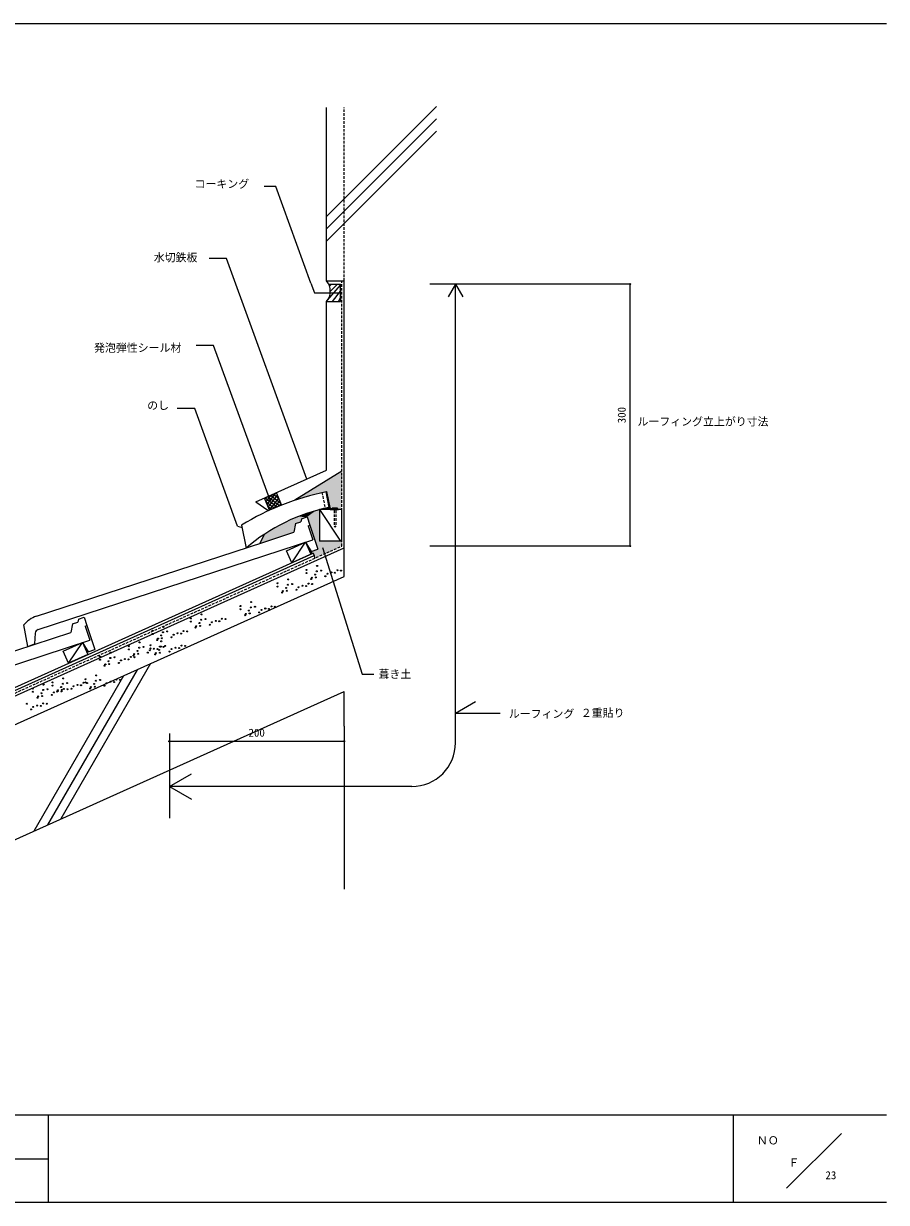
# Model space of a CAD drawing. Units: millimetres, scale not verified, with parts at other scales. Extents: x -198 to 202, y -140 to 130.
# Drawn here: x 4.9 to 202.4, y -140 to 130 of the extents above; entities that cross this region are included whole.
import ezdxf
from ezdxf.enums import TextEntityAlignment as Align

# ---------------------------------------------------------------- set-up
doc = ezdxf.new("R2010")
doc.units = ezdxf.units.MM
doc.header["$LTSCALE"] = 0.5
doc.header["$PDMODE"] = 32
doc.header["$PDSIZE"] = 0.25
doc.linetypes.add('DASHED1', pattern=[1.8, 1.2, -0.6])
for name, color, linetype, lineweight in [('0-0', 5, 'Continuous', 18), ('1-0', 7, 'Continuous', 18), ('1-1', 7, 'Continuous', 18), ('1-2', 3, 'Continuous', 18), ('1-3', 7, 'Continuous', 18), ('1-4', 7, 'Continuous', 18), ('1-5', 8, 'Continuous', 18), ('1-C', 7, 'Continuous', 18)]:
    doc.layers.add(name, color=color, linetype=linetype, lineweight=lineweight)
doc.layers.add('1-D_ADD_LINE', color=8, linetype='Continuous')
doc.styles.add('ＭＳ ゴシック', font='')
doc.styles.get('ＭＳ ゴシック').set_extended_font_data('MS Gothic')

msp = doc.modelspace()

# ---------------------------------------------------------------- linework, layer by layer
at = {"layer": '0-0'}
for p, q in [((-197.5676, 130.0135), (202.4324, 130.0135)), ((202.4324, -119.9865), (-197.5676, -119.9865)), ((10.5405, -119.9865), (10.5405, -139.9865)), ((167.4325, -139.9865), (167.4325, -119.9865)), ((192.1622, -124.1757), (179.5946, -136.7432)), ((-67.2973, -129.9865), (10.5405, -129.9865)), ((202.4324, -139.9865), (-197.5676, -139.9865))]:
    msp.add_line(p, q, dxfattribs=at)
at = {"layer": '1-0'}
for p, q in [((74.2667, 85.8546), (99.4368, 111.0246)), ((74.2667, 71.065), (74.2667, 110.7654)), ((74.2667, 83.0261), (99.4368, 108.1962)), ((62.6103, 92.6974), (59.9896, 92.6974)), ((74.2667, 71.065), (78.2667, 71.065)), ((74.917, 69.9017), (75.3555, 70.3402)), ((75.116, 68.6865), (76.7697, 70.3402)), ((78.2667, 3.3432), (78.2667, 71.065)), ((74.5021, 66.6584), (77.4389, 70.1104)), ((75.5981, 66.3402), (77.4389, 68.6962)), ((77.0124, 66.3402), (77.4389, 67.282)), ((-107.027, -73.4595), (78.2667, 9.9227)), ((-107.027, -72.1436), (71.4238, 8.1593)), ((-104.5648, -78.931), (78.2667, 3.3432)), ((30.8684, -17.986), (10.3403, -53.5417)), ((33.9884, -16.582), (13.4603, -52.1377)), ((27.7484, -19.39), (7.2203, -54.9457)), ((78.2667, -30.9161), (78.2667, -22.9748)), ((78.2667, -30.9161), (78.2667, -68.2297))]:
    msp.add_line(p, q, dxfattribs=at)
at = {"layer": '1-0', "linetype": 'DASHED1'}
msp.add_line((78.2667, 71.065), (78.2667, 110.7654), dxfattribs=at)
at = {"layer": '1-0', "color": 2}
for p, q in [((74.7351, 70.3402), (77.4389, 70.3402)), ((74.2667, 27.6942), (74.2667, 66.3402))]:
    msp.add_line(p, q, dxfattribs=at)
at = {"layer": '1-0', "color": 3, "linetype": 'DASHED1'}
for p, q in [((77.7324, 10.3402), (77.7324, 71.065)), ((-107.027, -72.8015), (77.7324, 10.3402))]:
    msp.add_line(p, q, dxfattribs=at)
at = {"layer": '1-0'}
for points in [[(74.2667, 80.1977), (87.402, 93.333), (99.4368, 105.3677)], [(70.6673, 70.561), (71.4684, 68.3601), (76.9769, 68.3601)], [(-107.027, -71.4856), (71.1775, 8.7065), (71.4238, 8.1593)], [(-94.7161, -100.8171), (-35.909, -74.3539), (78.2667, -22.9748)]]:
    msp.add_lwpolyline(points, dxfattribs=at)
at = {"layer": '1-0', "color": 2}
msp.add_lwpolyline([(74.2667, 66.3402), (77.4389, 66.3402), (77.4389, 70.3402)], dxfattribs=at)
at = {"layer": '1-0'}
for centre in [(72.1098, 5.7832), (65.4918, 2.7105), (69.6652, 4.8868), (69.6652, 4.1535), (70.7245, 2.7682), (70.8875, 3.0942), (71.6209, 3.8275), (71.7838, 3.1757), (72.0283, 4.5609), (73.0061, 4.7239), (73.9839, 3.4201), (74.4728, 3.9905), (75.3692, 4.3164), (76.184, 4.235), (76.7544, 4.8054), (77.5692, 4.7239), (63.0472, 1.8142), (63.0472, 1.0808), (64.2695, 0.0215), (65.0029, 0.7549), (65.1659, 0.103), (65.4103, 1.4883), (66.3881, 1.6512), (67.3659, 0.3475), (67.8548, 0.9179), (68.7512, 1.2438), (69.566, 1.1623), (70.1364, 1.7327), (70.9513, 1.6512), (56.983, -2.4893), (64.1065, -0.3044), (45.6379, -5.3256), (54.5384, -3.3856), (54.5384, -4.119), (55.5977, -5.5042), (55.7607, -5.1783), (56.4941, -4.4449), (56.657, -5.0968), (56.9015, -3.7116), (57.8793, -3.5486), (58.8571, -4.8524), (59.346, -4.282), (60.2424, -3.956), (61.0572, -4.0375), (61.6276, -3.4671), (62.4425, -3.5486), (36.8927, -8.1618), (43.1933, -6.2219), (43.1933, -6.9553), (44.4156, -8.0146), (45.149, -7.2812), (45.3119, -7.9331), (45.5564, -6.5478), (46.5342, -6.3849), (47.512, -7.6886), (48.001, -7.1182), (48.8973, -6.7923), (49.7121, -6.8738), (50.2825, -6.3034), (51.0974, -6.3849), (34.4482, -9.0582), (34.4482, -9.7915), (35.6704, -10.8508), (36.4038, -10.1175), (36.5668, -10.7694), (36.8112, -9.3841), (37.7891, -9.2211), (38.7669, -10.5249), (39.2558, -9.9545), (40.1521, -9.6286), (40.967, -9.7101), (41.5374, -9.1397), (42.3522, -9.2211), (44.2526, -8.3405), (29.012, -12.6035), (29.012, -13.3369), (31.375, -12.9295), (31.4565, -11.7072), (32.3529, -12.7665), (33.8196, -13.4999), (33.9754, -12.3672), (33.9754, -13.1005), (34.7159, -13.1739), (35.5075, -11.1768), (35.5308, -13.2554), (35.9311, -13.4265), (36.1011, -12.685), (36.3385, -12.6931), (36.42, -11.4708), (36.916, -12.7665), (37.3163, -12.5301), (38.783, -13.2635), (39.6794, -12.9375), (40.4942, -13.019), (41.0646, -12.4486), (41.8795, -12.5301), (22.394, -14.9671), (22.394, -15.7004), (24.3496, -16.0264), (24.757, -15.293), (24.8385, -14.0707), (25.7349, -15.1301), (27.2016, -15.8634), (28.0979, -15.5375), (28.9128, -15.619), (29.4832, -15.0486), (30.0713, -14.7221), (30.2342, -14.3962), (30.298, -15.1301), (30.9676, -13.6628), (31.1306, -14.3147), (33.3307, -14.0702), (35.0347, -14.4858), (35.1977, -14.1598), (36.094, -14.0783), (38.2941, -13.8339), (23.4533, -17.0857), (23.6163, -16.7597), (24.5126, -16.6783), (26.7127, -16.4338), (9.4754, -21.3978), (11.5216, -20.876), (11.5216, -21.6093), (13.8847, -21.2019), (13.9661, -19.9797), (14.8625, -21.0389), (17.2255, -21.4464), (18.0404, -21.5279), (18.6108, -20.9575), (19.085, -20.1669), (19.085, -20.9003), (19.4256, -21.0389), (21.0406, -21.2262), (21.4481, -20.4928), (21.5295, -19.2706), (22.4259, -20.3299), (23.4037, -21.6336), (23.8926, -21.0632), (24.7889, -20.7373), (25.6038, -20.8188), (26.1742, -20.2484), (26.989, -20.3299), (7.0309, -22.2941), (7.0309, -23.0275), (8.0901, -24.4127), (8.2531, -24.0868), (8.9865, -23.3534), (9.1494, -24.0053), (9.3939, -22.6201), (10.3717, -22.4571), (11.3495, -23.7608), (11.8385, -23.1905), (12.5809, -22.9946), (12.7348, -22.8645), (12.7439, -22.6686), (13.4773, -21.9353), (13.5496, -22.946), (13.6402, -22.5872), (14.12, -22.3756), (14.9349, -22.4571), (15.8403, -22.3427), (16.3292, -21.7723), (20.1443, -22.2855), (20.3073, -21.9596), (21.2036, -21.8781), (5.6446, -25.7661), (6.6224, -27.0698), (7.1113, -26.4994), (8.0077, -26.1735), (8.8225, -26.255), (9.3929, -25.6846), (10.2078, -25.7661)]:
    msp.add_circle(centre, 0.1152, dxfattribs=at)
msp.add_arc((71.4059, 68.7026), 3.7102, 320.45123, 39.54877, dxfattribs=at)
at = {"layer": '1-1', "color": 2}
for q in [(74.2667, 27.6942), (60.7987, 18.5753)]:
    msp.add_line((58.1001, 20.4971), q, dxfattribs=at)
at = {"layer": '1-1', "linetype": 'DASHED1'}
for p, q in [((73.1862, 22.6189), (73.953, 18.9437)), ((75.9691, 18.5089), (75.9691, 15.0102)), ((75.9691, 15.0102), (76.1691, 14.6345))]:
    msp.add_line(p, q, dxfattribs=at)
at = {"layer": '1-1'}
for p, q in [((73.953, 18.9437), (74.9863, 19.1641)), ((72.642, 18.6854), (72.642, 11.4854)), ((75.9691, 18.7287), (75.9691, 18.5089)), ((76.3691, 18.7287), (76.3691, 18.5089)), ((77.6737, 18.6854), (77.6737, 11.4854)), ((53.9048, 14.894), (54.9461, 14.6032)), ((66.2846, 6.5046), (69.4307, 11.2102)), ((77.6737, 11.4854), (72.642, 11.4854)), ((71.1775, 8.7065), (66.2846, 6.5046)), ((15.217, -16.4758), (18.3631, -11.7703)), ((82.4045, -18.9653), (85.0461, -18.9653))]:
    msp.add_line(p, q, dxfattribs=at)
for points in [[(73.1862, 22.6189), (74.2102, 22.8374), (74.9863, 19.1641)], [(73.953, 18.9437), (75.0942, 18.7004), (76.9999, 18.7004)], [(77.6737, 18.6854), (72.642, 18.6854), (77.4879, 11.4854)], [(66.2846, 6.5046), (65.0535, 9.2404), (69.4307, 11.2102), (70.6618, 8.4744)]]:
    msp.add_lwpolyline(points, dxfattribs=at)
for points in [[(75.5691, 18.7287), (76.7691, 18.7287), (76.7691, 19.0287), (75.5691, 19.0287)], [(15.217, -16.4758), (13.9859, -13.74), (18.3631, -11.7703), (19.5942, -14.506)]]:
    msp.add_lwpolyline(points, close=True, dxfattribs=at)
at = {"layer": '1-1', "linetype": 'DASHED1'}
msp.add_lwpolyline([(76.3691, 18.5089), (76.3691, 15.0102), (76.1691, 14.6345)], dxfattribs=at)
at = {"layer": '1-2'}
for p, q in [((68.5159, 16.5919), (68.3945, 15.9211)), ((68.5159, 16.5919), (69.8468, 17.0262)), ((69.8468, 17.0262), (70.4673, 15.1249)), ((67.181, 15.5251), (66.7888, 13.5037)), ((67.181, 15.5251), (68.3945, 15.9211)), ((70.0871, 15.0008), (70.4673, 15.1249)), ((70.0871, 15.0008), (71.1419, 11.7686)), ((8.2556, -8.7542), (71.1419, 11.7686)), ((5.9069, -12.6763), (4.9335, -7.7345)), ((16.1134, -7.4553), (15.7212, -9.4768)), ((16.1134, -7.4553), (17.3269, -7.0593)), ((17.4483, -6.3885), (17.3269, -7.0593)), ((17.4483, -6.3885), (18.7792, -5.9542)), ((18.7792, -5.9542), (19.3997, -7.8555)), ((19.0195, -7.9796), (19.3997, -7.8555)), ((19.0195, -7.9796), (20.0743, -11.2118)), ((-43.2195, -28.7119), (15.7212, -9.4768)), ((7.5689, -9.6265), (7.3799, -12.0329)), ((-42.812, -31.7346), (20.0743, -11.2118)), ((5.9069, -12.6763), (7.3799, -12.0329))]:
    msp.add_line(p, q, dxfattribs=at)
at = {"layer": '1-2', "color": 7}
for p, q in [((69.8468, 17.0262), (70.4673, 15.1249)), ((70.4673, 15.1249), (72.2667, 9.6111)), ((18.7792, -5.9542), (19.3997, -7.8555)), ((19.3997, -7.8555), (21.1991, -13.3693))]:
    msp.add_line(p, q, dxfattribs=at)
at = {"layer": '1-2'}
msp.add_lwpolyline([(7.848, -5.7315), (59.6608, 11.1775), (66.7888, 13.5037)], dxfattribs=at)
at = {"layer": '1-2', "color": 7}
for points in [[(69.4307, 11.2102), (70.7457, 9.1147), (72.2667, 9.6111)], [(18.3631, -11.7703), (19.6781, -13.8657), (21.1991, -13.3693)]]:
    msp.add_lwpolyline(points, dxfattribs=at)
at = {"layer": '1-2'}
for centre, radius, start, end in [((9.6445, -11.4674), 6.0106, 107.38989, 141.60803), ((8.5659, -9.7048), 1, 108.07393, 175.5087)]:
    msp.add_arc(centre, radius, start, end, dxfattribs=at)
at = {"layer": '1-3'}
for p, q in [((60.397, 20.4982), (61.5036, 21.948)), ((60.6631, 19.8578), (62.609, 22.4073)), ((60.8362, 21.6707), (63.5921, 19.5671)), ((60.9291, 19.2175), (63.0327, 21.9734)), ((61.4765, 21.9367), (63.7777, 20.1802)), ((62.1168, 22.2028), (63.3185, 21.2856)), ((62.7572, 22.4688), (62.8592, 22.3909)), ((60.1309, 21.1385), (60.3982, 21.4887)), ((60.1959, 21.4047), (62.9518, 19.3011)), ((60.3981, 20.4955), (62.3115, 19.035)), ((60.8574, 19.3901), (61.6711, 18.769)), ((61.1951, 18.5772), (63.2987, 21.3331)), ((62.2938, 19.0277), (63.5648, 20.6928)), ((63.3992, 19.4869), (63.8308, 20.0524))]:
    msp.add_line(p, q, dxfattribs=at)
at = {"layer": '1-3', "color": 3}
for p, q in [((74.874, 19.2068), (74.1613, 22.7356)), ((54.7797, 15.1485), (55.8487, 9.8554))]:
    msp.add_line(p, q, dxfattribs=at)
at = {"layer": '1-3'}
msp.add_lwpolyline([(61.1973, 18.5721), (60.0462, 21.3425), (62.8166, 22.4935), (63.9676, 19.7231)], close=True, dxfattribs=at)
at = {"layer": '1-3', "color": 3}
for centre, radius, end in [((86.0726, -36.2417), 60.168, 121.33833), ((83.1118, -21.5816), 41.612, 130.93269)]:
    msp.add_arc(centre, radius, 101.41805, end, dxfattribs=at)
at = {"layer": '1-4'}
for p, q in [((51.3541, 76.188), (47.3541, 76.188)), ((69.7381, 25.6782), (51.3541, 76.188)), ((103.7838, -34.7162), (103.7838, 70.3402)), ((48.406, 56.303), (44.406, 56.303)), ((61.3993, 20.6041), (48.406, 56.303)), ((44.0812, 41.8844), (40.0811, 41.8844)), ((53.9048, 14.894), (44.0812, 41.8844)), ((103.7838, -27.9232), (108.3387, -25.2716)), ((103.7838, -27.9232), (114.0207, -27.9232)), ((38.2667, -32.5541), (38.2667, -51.9846)), ((38.2667, -44.7162), (43.3028, -41.8086)), ((38.2667, -44.7162), (43.3028, -47.6238)), ((93.7838, -44.7162), (38.2667, -44.7162))]:
    msp.add_line(p, q, dxfattribs=at)
msp.add_arc((93.7838, -34.7162), 10, 270, 0, dxfattribs=at)
at = {"layer": '1-5', "color": 7}
for p, q in [((77.7324, 27.4753), (66.9915, 20.8206)), ((59.9882, 13.014), (58.9547, 10.947)), ((71.415, 8.1561), (71.5348, 7.5514)), ((73.3247, 9.9857), (82.4045, -18.9653))]:
    msp.add_line(p, q, dxfattribs=at)
at = {"layer": '1-5'}
for points in [[(77.7324, 27.4753), (67.0272, 20.8804), (66.9915, 20.8206)], [(77.7324, 27.4753), (66.9915, 20.8206), (68.8764, 21.4414)], [(77.7324, 27.4753), (68.8764, 21.4414), (70.2686, 21.7946)], [(77.7324, 27.4753), (70.2686, 21.7946), (71.5776, 22.1478)], [(77.7324, 27.4753), (71.5776, 22.1478), (72.9905, 22.5218)], [(72.9905, 22.5218), (74.1613, 22.7356), (77.7324, 27.4753)], [(59.9882, 13.0139), (68.3945, 15.9211), (68.5159, 16.5919)], [(63.8847, 15.333), (59.9882, 13.014), (68.5159, 16.5919)], [(69.8468, 17.0262), (64.8622, 15.8312), (63.8847, 15.333)], [(63.8847, 15.333), (68.5159, 16.5919), (69.8468, 17.0262)], [(69.8468, 17.0262), (66.0494, 16.354), (64.8622, 15.8312)], [(69.8468, 17.0262), (67.5852, 17.0511), (66.0494, 16.354)], [(69.8468, 17.0262), (68.6634, 17.4432), (67.5852, 17.0511)], [(69.8468, 17.0262), (70.3081, 18.0205), (68.6634, 17.4432)], [(69.8468, 17.0262), (71.7349, 18.4343), (70.3081, 18.0205)], [(58.9547, 10.947), (66.7888, 13.5037), (59.9882, 13.014), (67.181, 15.5251)], [(63.8847, 15.333), (60.8489, 13.5953), (59.9801, 13.0332)], [(63.8847, 15.333), (59.9801, 13.0332), (59.9882, 13.014)], [(63.8847, 15.333), (61.7382, 14.1166), (60.8489, 13.5953)], [(63.8847, 15.333), (62.7297, 14.6993), (61.7382, 14.1166)], [(59.9882, 13.014), (58.9547, 10.947), (59.9882, 13.0139)], [(70.7457, 9.1147), (69.4307, 11.2101), (70.6618, 8.4744)], [(70.7457, 9.1147), (70.6618, 8.4744), (71.1775, 8.7065)], [(77.7324, 10.3402), (72.2667, 9.6111), (70.7457, 9.1147)], [(77.7324, 10.3402), (70.7457, 9.1147), (71.1775, 8.7065)], [(71.1775, 8.7065), (71.4238, 8.1593), (77.7324, 10.3402)], [(71.4238, 8.1593), (71.5348, 7.5514), (77.7324, 10.3402)]]:
    msp.add_solid(points, dxfattribs=at)
at = {"layer": '1-C'}
for p, q in [((70.6673, 70.561), (62.6103, 92.6974)), ((143.7934, 70.3402), (97.916, 70.3402)), ((108.9786, 70.3402), (99.8014, 70.3402)), ((103.7838, 70.3402), (102.0994, 67.4228)), ((103.7838, 70.3402), (105.4682, 67.4228)), ((143.7934, 10.3402), (143.7934, 70.3402)), ((143.7934, 10.3402), (97.916, 10.3402)), ((38.2667, -34.3685), (38.2667, -34.5415)), ((38.2667, -34.3685), (78.2667, -34.3685)), ((78.2667, -34.3685), (78.2667, -34.5415))]:
    msp.add_line(p, q, dxfattribs=at)
for p in [(143.7934, 70.3402), (143.7934, 10.3402), (38.2667, -34.3685), (78.2667, -34.3685)]:
    msp.add_point(p, dxfattribs=at)
at = {"layer": '1-D_ADD_LINE'}
for points in [[(77.7324, 27.4753), (74.1613, 22.7356), (74.874, 19.2068)], [(77.7324, 27.4753), (74.874, 19.2068), (75.5691, 19.0287)], [(77.7324, 27.4753), (75.5691, 19.0287), (76.7691, 19.0287)], [(77.7324, 27.4753), (76.7691, 19.0287), (77.6737, 18.6854)], [(72.642, 18.6854), (75.5691, 18.7004), (74.874, 19.2068), (75.5691, 19.0287)], [(76.7691, 19.0287), (76.7761, 18.6927), (77.6737, 18.6854)], [(71.7349, 18.4343), (69.8468, 17.0262), (72.2667, 9.6111)], [(72.642, 18.6854), (71.7349, 18.4343), (72.642, 11.4854), (72.2667, 9.6111)], [(72.642, 11.4854), (72.2667, 9.6111), (77.7324, 11.4854), (77.7324, 10.3402)]]:
    msp.add_solid(points, dxfattribs=at)

# ---------------------------------------------------------------- texts
at = {"layer": '0-0', "color": 7, "style": 'ＭＳ ゴシック'}
for s, p in [('ＮＯ', (172.7778, -127.2561)), ('Ｆ', (179.9906, -132.3213))]:
    msp.add_text(s, height=1.833, dxfattribs=at).set_placement(p, align=Align.BOTTOM_LEFT)
at = {"layer": '1-0', "style": 'ＭＳ ゴシック'}
for s, p in [('コーキング', (44.0347, 91.8154)), ('ルーフィング', (115.9817, -29.5383))]:
    msp.add_text(s, height=1.833, dxfattribs=at).set_placement(p, align=Align.BOTTOM_LEFT)
at = {"layer": '1-1', "style": 'ＭＳ ゴシック'}
msp.add_text('葺き土', height=1.833, dxfattribs=at).set_placement((86.1638, -20.4659), align=Align.BOTTOM_LEFT)
at = {"layer": '1-4', "style": 'ＭＳ ゴシック'}
for s, p in [('水切鉄板', (34.6927, 74.966)), ('発泡弾性シール材', (21.0247, 54.2794)), ('のし', (33.1939, 41.0904)), ('２重貼り', (132.4706, -29.3347)), ('23', (188.4673, -135.2241))]:
    msp.add_text(s, height=1.833, dxfattribs=at).set_placement(p, align=Align.BOTTOM_LEFT)
at = {"layer": '1-C', "style": 'ＭＳ ゴシック'}
msp.add_text('300', height=1.833, rotation=90, dxfattribs=at).set_placement((143.2934, 38.4652), align=Align.BOTTOM_LEFT)
for s, p in [('ルーフィング立上がり寸法', (145.4368, 37.3877)), ('200', (56.3917, -33.8685))]:
    msp.add_text(s, height=1.833, dxfattribs=at).set_placement(p, align=Align.BOTTOM_LEFT)

doc.saveas('drawing.dxf')
